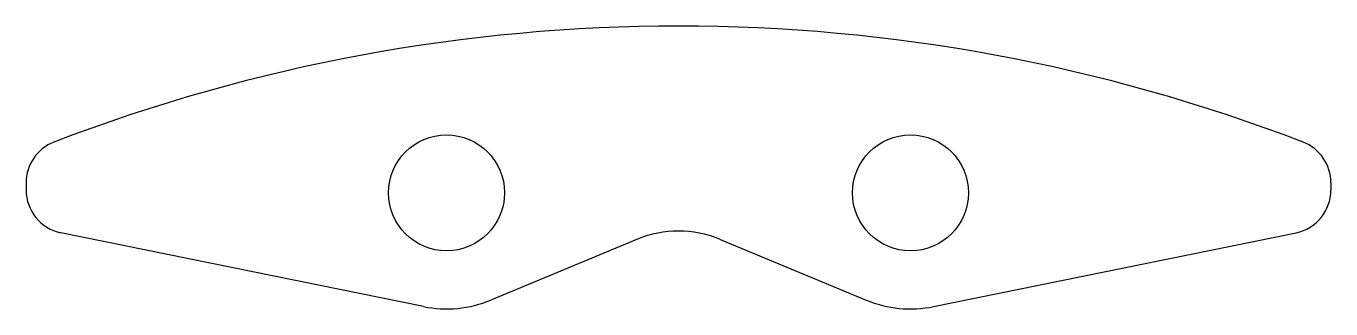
# Model space of a CAD drawing. Header units: millimetres. Extents: x -45 to 45, y 2 to 21.5.
import ezdxf

# ---------------------------------------------------------------- set-up
doc = ezdxf.new("R2010")
doc.units = ezdxf.units.MM

msp = doc.modelspace()

# ---------------------------------------------------------------- linework, layer by layer
at = {"color": 7, "linetype": 'Continuous', "lineweight": 25}
for p, q in [((-45, 10.702), (-45, 10.193)), ((45, 10.702), (45, 10.193)), ((-17.597, 2.161), (-42.599, 7.254)), ((17.597, 2.161), (42.599, 7.254)), ((-2.823, 6.806), (-12.934, 2.611)), ((2.823, 6.806), (12.934, 2.611))]:
    msp.add_line(p, q, dxfattribs=at)
for centre in [(-16, 10), (16, 10)]:
    msp.add_circle(centre, 4, dxfattribs=at)
for centre, radius, start, end in [((0, -98.5), 120, 68.96278, 111.03722), ((-42, 10.702), 3, 111.03722, 180), ((42, 10.702), 3, 0, 68.96278), ((-42, 10.193), 3, 180, 258.48644), ((42, 10.193), 3, 281.51356, 0), ((0, 0), 7.368, 67.46739, 112.53261), ((-16, 10), 8, 258.48644, 292.53261), ((16, 10), 8, 247.46739, 281.51356)]:
    msp.add_arc(centre, radius, start, end, dxfattribs=at)

doc.saveas('drawing.dxf')
